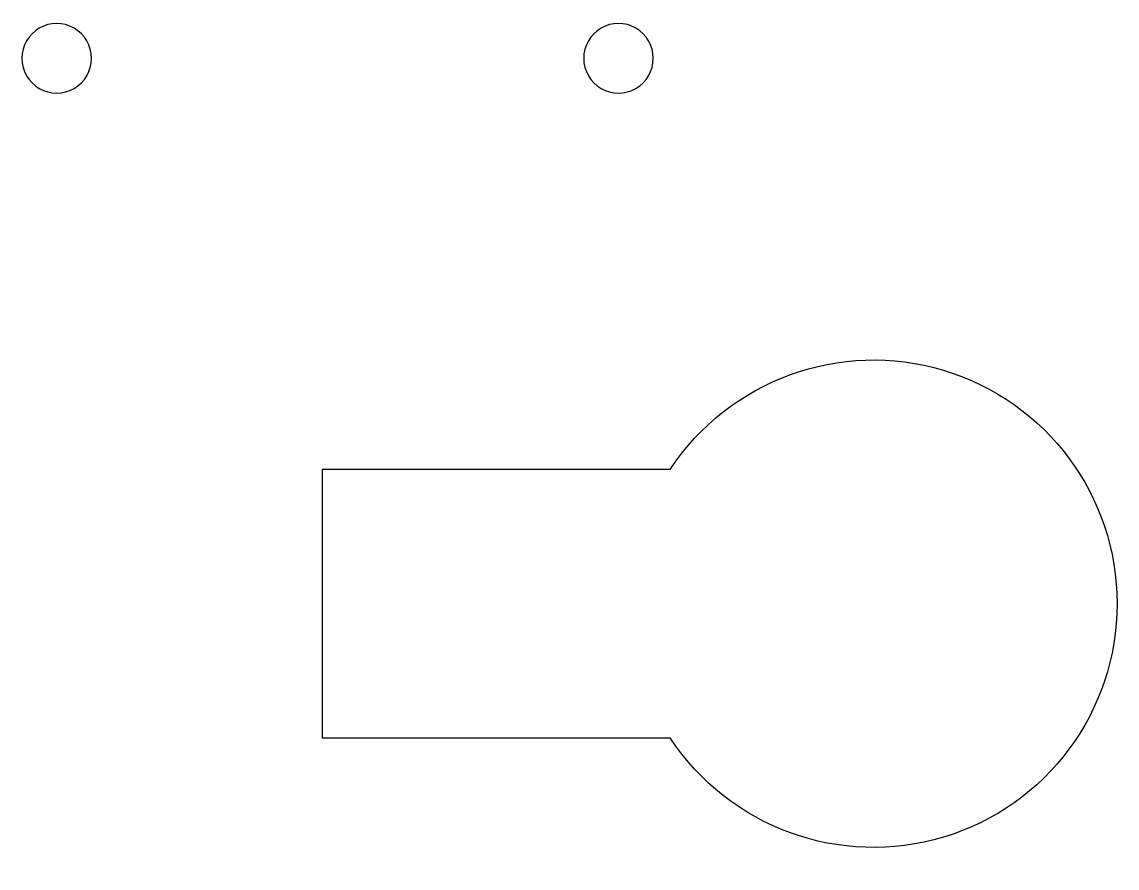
# Model space of a CAD drawing. Extents: x 45.6 to 95.9, y 338.1 to 377.
import ezdxf

# ---------------------------------------------------------------- set-up
doc = ezdxf.new("R2010")
doc.units = 0
doc.layers.get('0').update_dxf_attribs({"linetype": 'CONTINUOUS'})

msp = doc.modelspace()

# ---------------------------------------------------------------- linework, layer by layer
at = {"color": 7}
for p, q in [((75.382799, 356.412234), (59.382799, 356.412234)), ((59.382799, 356.412234), (59.382799, 344.086394)), ((59.382799, 344.086394), (75.382799, 344.086394))]:
    msp.add_line(p, q, dxfattribs=at)
for points in [[(46.376, 376.699034), (45.880958, 376.413221), (45.576, 375.885018), (45.576, 375.313393)], [(47.976, 376.699034), (47.480958, 376.984846), (46.871042, 376.984846), (46.376, 376.699034)], [(48.776, 375.313393), (48.776, 375.885018), (48.471042, 376.413221), (47.976, 376.699034)], [(72.208, 376.699034), (71.712958, 376.413221), (71.408, 375.885018), (71.408, 375.313393)], [(73.808, 376.699034), (73.312958, 376.984846), (72.703042, 376.984846), (72.208, 376.699034)], [(74.608, 375.313393), (74.608, 375.885018), (74.303042, 376.413221), (73.808, 376.699034)], [(45.576, 375.313393), (45.576, 374.741768), (45.880958, 374.213565), (46.376, 373.927752)], [(47.976, 373.927752), (48.471042, 374.213565), (48.776, 374.741768), (48.776, 375.313393)], [(71.408, 375.313393), (71.408, 374.741768), (71.712958, 374.213565), (72.208, 373.927752)], [(73.808, 373.927752), (74.303042, 374.213565), (74.608, 374.741768), (74.608, 375.313393)], [(46.376, 373.927752), (46.871042, 373.64194), (47.480958, 373.64194), (47.976, 373.927752)], [(72.208, 373.927752), (72.703042, 373.64194), (73.312958, 373.64194), (73.808, 373.927752)], [(75.382799, 356.412234), (78.104666, 360.542529), (83.213685, 362.398155), (87.951744, 360.97735)], [(87.951744, 360.97735), (92.689804, 359.556544), (95.93472, 355.195817), (95.93472, 350.249314)], [(95.93472, 350.249314), (95.93472, 345.302811), (92.689804, 340.942083), (87.951744, 339.521278)], [(87.951744, 339.521278), (83.213685, 338.100472), (78.104666, 339.956099), (75.382799, 344.086394)]]:
    msp.add_open_spline(points, degree=3, dxfattribs=at)

doc.saveas('drawing.dxf')
